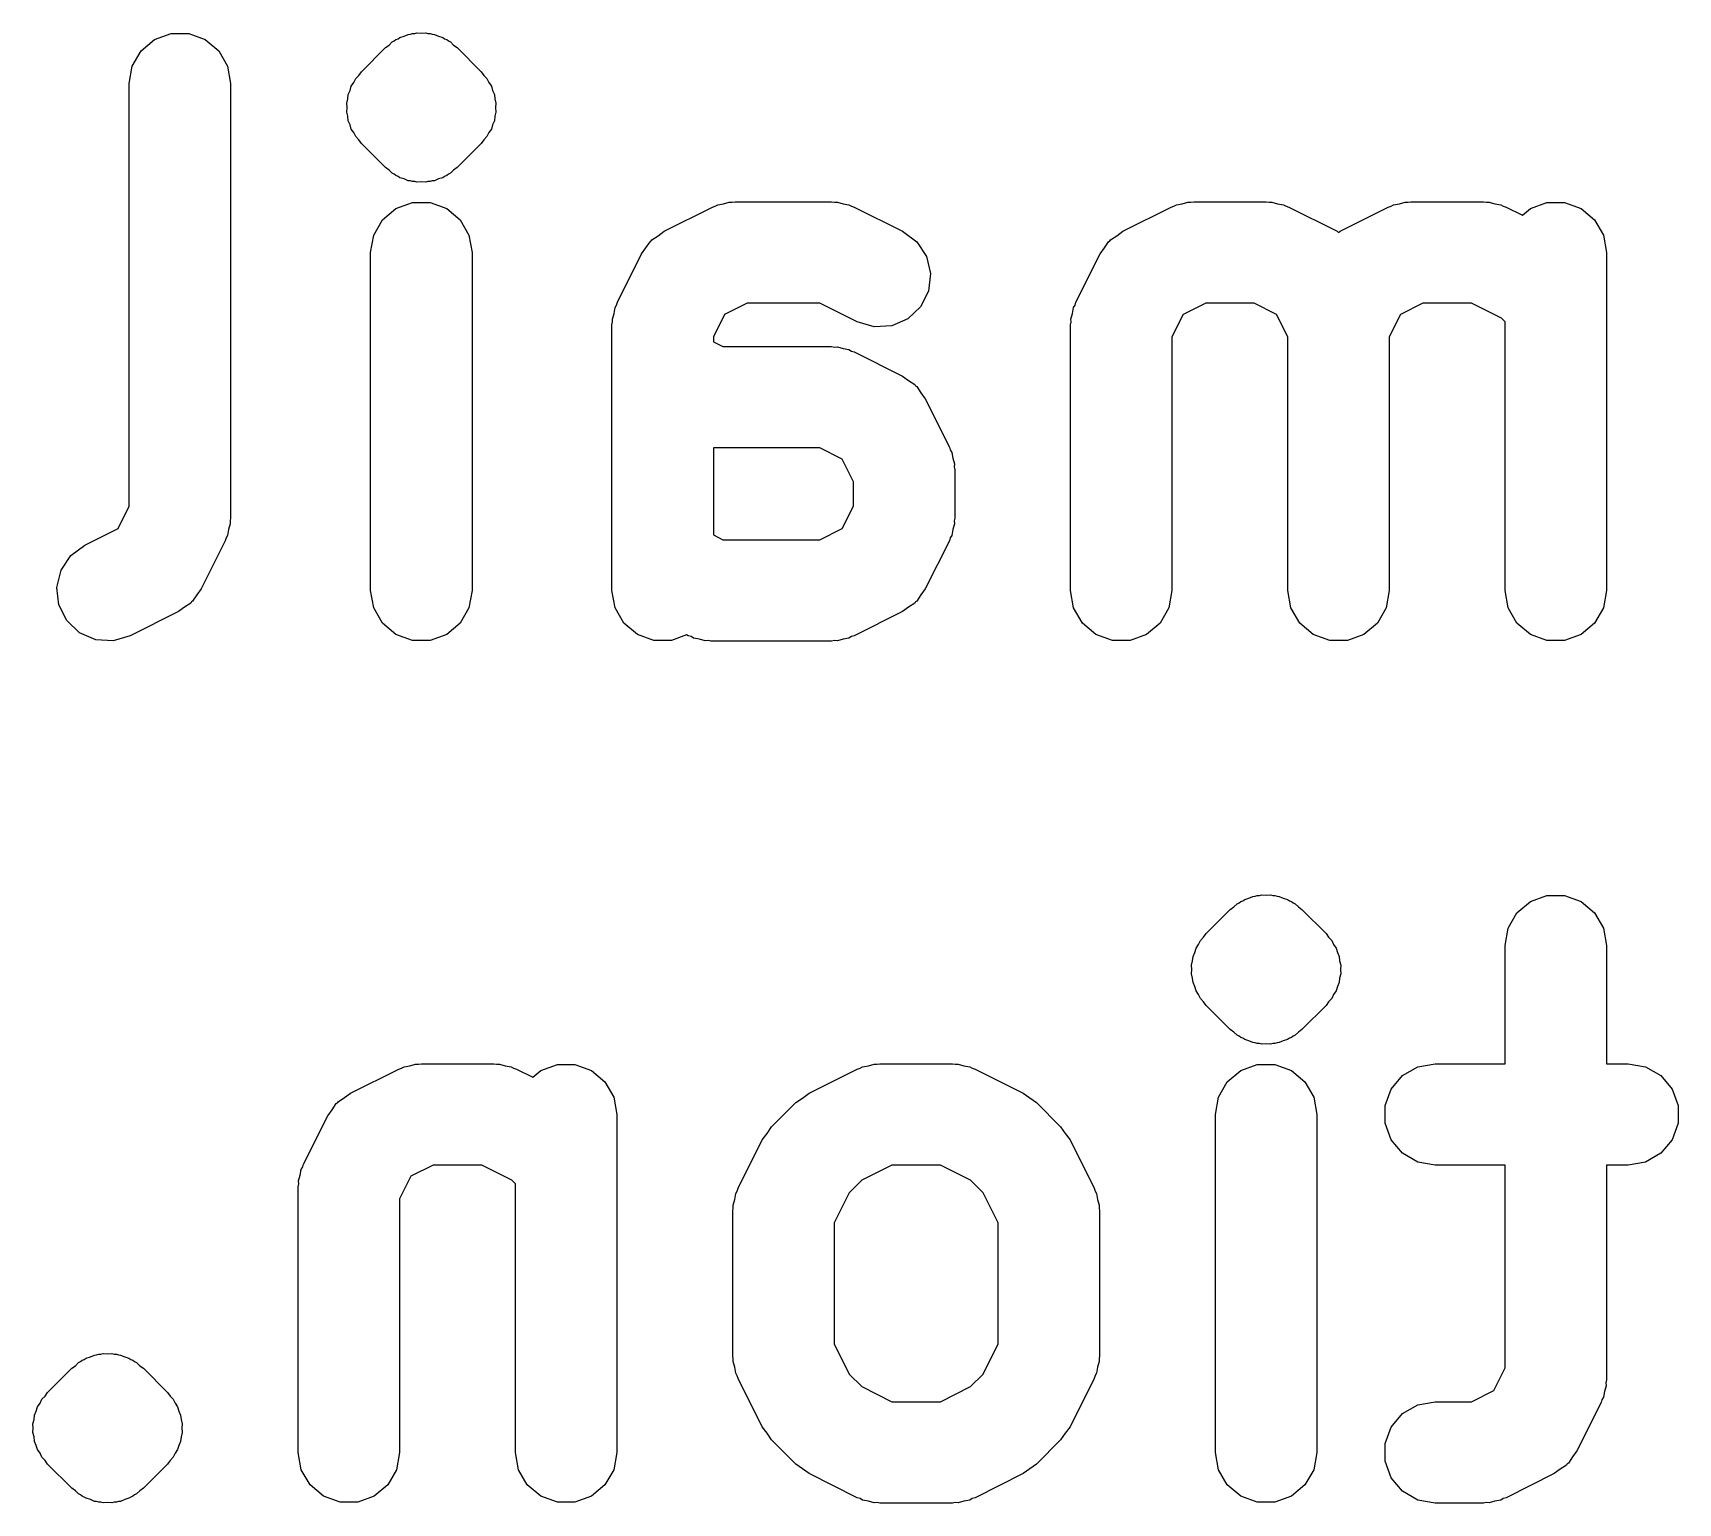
# Model space of a CAD drawing. Extents: x 51.7 to 143, y -96 to -37.9.
# Drawn here: x 78.168 to 83.037, y -80.102 to -75.752 of the extents above; entities that cross this region are included whole.
import ezdxf

# ---------------------------------------------------------------- set-up
doc = ezdxf.new("R2010")
doc.units = 0
doc.header["$MEASUREMENT"] = 0
doc.layers.add('BLACK', color=7, linetype='CONTINUOUS')

msp = doc.modelspace()

# ---------------------------------------------------------------- linework, layer by layer
at = {"layer": 'BLACK', "linetype": 'CONTINUOUS'}
for p, q in [((78.5286, -75.7717), (78.5775, -75.7538)), ((78.5775, -75.7538), (78.6296, -75.7538)), ((78.6296, -75.7538), (78.6786, -75.7717)), ((79.2856, -75.7561), (79.2918, -75.7538)), ((79.2918, -75.7538), (79.2984, -75.7538)), ((79.2984, -75.7538), (79.3048, -75.7521)), ((79.3048, -75.7521), (79.3179, -75.7533)), ((79.3179, -75.7533), (79.3309, -75.7521)), ((79.3309, -75.7521), (79.3373, -75.7538)), ((79.3373, -75.7538), (79.3439, -75.7538)), ((79.3439, -75.7538), (79.3501, -75.7561)), ((78.4887, -75.8052), (78.5286, -75.7717)), ((78.6786, -75.7717), (78.7185, -75.8052)), ((79.1404, -75.8669), (79.2118, -75.7955)), ((79.2118, -75.7955), (79.2225, -75.788)), ((79.2225, -75.788), (79.2318, -75.7787)), ((79.2318, -75.7787), (79.2378, -75.7759)), ((79.2378, -75.7759), (79.2429, -75.7717)), ((79.2429, -75.7717), (79.2491, -75.7694)), ((79.2491, -75.7694), (79.2545, -75.7656)), ((79.2545, -75.7656), (79.2671, -75.7622)), ((79.2671, -75.7622), (79.279, -75.7567)), ((79.279, -75.7567), (79.2856, -75.7561)), ((79.3501, -75.7561), (79.3567, -75.7567)), ((79.3567, -75.7567), (79.3686, -75.7622)), ((79.3686, -75.7622), (79.3813, -75.7656)), ((79.3813, -75.7656), (79.3867, -75.7694)), ((79.3867, -75.7694), (79.3929, -75.7717)), ((79.3929, -75.7717), (79.3979, -75.7759)), ((79.3979, -75.7759), (79.4039, -75.7787)), ((79.4039, -75.7787), (79.4132, -75.788)), ((79.4132, -75.788), (79.4239, -75.7955)), ((79.4239, -75.7955), (79.4954, -75.8669)), ((78.4536, -75.9016), (78.4626, -75.8503)), ((78.4626, -75.8503), (78.4887, -75.8052)), ((78.7185, -75.8052), (78.7445, -75.8503)), ((78.7445, -75.8503), (78.7536, -75.9016)), ((79.1105, -75.9096), (79.118, -75.8989)), ((79.118, -75.8989), (79.1236, -75.887)), ((79.1236, -75.887), (79.1328, -75.8777)), ((79.1328, -75.8777), (79.1404, -75.8669)), ((79.4954, -75.8669), (79.5029, -75.8777)), ((79.5029, -75.8777), (79.5122, -75.887)), ((79.5122, -75.887), (79.5177, -75.8989)), ((79.5177, -75.8989), (79.5252, -75.9096)), ((78.4536, -77.1519), (78.4536, -75.9016)), ((78.7536, -75.9016), (78.7536, -77.1873)), ((79.097, -75.9599), (79.1004, -75.9473)), ((79.1004, -75.9473), (79.1015, -75.9342)), ((79.1015, -75.9342), (79.1071, -75.9223)), ((79.1071, -75.9223), (79.1105, -75.9096)), ((79.5252, -75.9096), (79.5286, -75.9223)), ((79.5286, -75.9223), (79.5342, -75.9342)), ((79.5342, -75.9342), (79.5353, -75.9473)), ((79.5353, -75.9473), (79.5387, -75.9599)), ((79.0981, -75.973), (79.097, -75.9599)), ((79.097, -75.9861), (79.0981, -75.973)), ((79.1004, -75.9988), (79.097, -75.9861)), ((79.1015, -76.0118), (79.1004, -75.9988)), ((79.5353, -75.9987), (79.5342, -76.0118)), ((79.5387, -75.9861), (79.5353, -75.9987)), ((79.5387, -75.9599), (79.5376, -75.973)), ((79.5376, -75.973), (79.5387, -75.9861)), ((79.1071, -76.0237), (79.1015, -76.0118)), ((79.1105, -76.0364), (79.1071, -76.0237)), ((79.118, -76.0471), (79.1105, -76.0364)), ((79.1236, -76.059), (79.118, -76.0471)), ((79.5177, -76.0471), (79.5122, -76.059)), ((79.5252, -76.0364), (79.5177, -76.0471)), ((79.5286, -76.0237), (79.5252, -76.0364)), ((79.5342, -76.0118), (79.5286, -76.0237)), ((79.1328, -76.0683), (79.1236, -76.059)), ((79.1404, -76.0791), (79.1328, -76.0683)), ((79.2118, -76.1505), (79.1404, -76.0791)), ((79.4954, -76.0791), (79.4239, -76.1505)), ((79.5029, -76.0683), (79.4954, -76.0791)), ((79.5122, -76.059), (79.5029, -76.0683)), ((79.2225, -76.158), (79.2118, -76.1505)), ((79.2318, -76.1673), (79.2225, -76.158)), ((79.2378, -76.1701), (79.2318, -76.1673)), ((79.2429, -76.1743), (79.2378, -76.1701)), ((79.2491, -76.1766), (79.2429, -76.1743)), ((79.2545, -76.1804), (79.2491, -76.1766)), ((79.2671, -76.1838), (79.2545, -76.1804)), ((79.279, -76.1893), (79.2671, -76.1838)), ((79.2856, -76.1899), (79.279, -76.1893)), ((79.2918, -76.1921), (79.2856, -76.1899)), ((79.2984, -76.1921), (79.2918, -76.1921)), ((79.3048, -76.1939), (79.2984, -76.1921)), ((79.3179, -76.1927), (79.3048, -76.1939)), ((79.3309, -76.1939), (79.3179, -76.1927)), ((79.3373, -76.1921), (79.3309, -76.1939)), ((79.3439, -76.1921), (79.3373, -76.1921)), ((79.3501, -76.1899), (79.3439, -76.1921)), ((79.3567, -76.1893), (79.3501, -76.1899)), ((79.3686, -76.1838), (79.3567, -76.1893)), ((79.3812, -76.1804), (79.3686, -76.1838)), ((79.3867, -76.1766), (79.3812, -76.1804)), ((79.3929, -76.1743), (79.3867, -76.1766)), ((79.3979, -76.1701), (79.3929, -76.1743)), ((79.4039, -76.1673), (79.3979, -76.1701)), ((79.4132, -76.158), (79.4039, -76.1673)), ((79.4239, -76.1505), (79.4132, -76.158)), ((79.203, -76.3052), (79.2429, -76.2717)), ((79.2429, -76.2717), (79.2918, -76.2538)), ((79.2918, -76.2538), (79.3439, -76.2538)), ((79.3439, -76.2538), (79.3929, -76.2717)), ((79.3929, -76.2717), (79.4328, -76.3052)), ((80.0365, -76.3388), (80.1793, -76.2674)), ((80.1793, -76.2674), (80.1876, -76.2649)), ((80.1876, -76.2649), (80.1951, -76.2606)), ((80.1951, -76.2606), (80.2124, -76.2576)), ((80.2124, -76.2576), (80.2293, -76.2526)), ((80.2293, -76.2526), (80.2379, -76.2531)), ((80.2379, -76.2531), (80.2464, -76.2516)), ((80.2464, -76.2516), (80.5321, -76.2516)), ((80.5321, -76.2516), (80.5407, -76.2531)), ((80.5407, -76.2531), (80.5493, -76.2526)), ((80.5493, -76.2526), (80.5661, -76.2576)), ((80.5661, -76.2576), (80.5834, -76.2606)), ((80.5834, -76.2606), (80.5909, -76.2649)), ((80.5909, -76.2649), (80.5992, -76.2674)), ((80.5992, -76.2674), (80.7421, -76.3388)), ((81.3936, -76.3388), (81.5365, -76.2674)), ((81.5365, -76.2674), (81.5448, -76.2649)), ((81.5448, -76.2649), (81.5523, -76.2606)), ((81.5523, -76.2606), (81.5696, -76.2576)), ((81.5696, -76.2576), (81.5864, -76.2526)), ((81.5864, -76.2526), (81.5951, -76.2531)), ((81.5951, -76.2531), (81.6036, -76.2516)), ((81.6036, -76.2516), (81.8179, -76.2516)), ((81.8179, -76.2516), (81.8264, -76.2531)), ((81.8264, -76.2531), (81.835, -76.2526)), ((81.835, -76.2526), (81.8518, -76.2576)), ((81.8518, -76.2576), (81.8692, -76.2606)), ((81.8692, -76.2606), (81.8767, -76.2649)), ((81.8767, -76.2649), (81.8849, -76.2674)), ((81.8849, -76.2674), (82.0278, -76.3388)), ((82.0365, -76.3388), (82.1793, -76.2674)), ((82.1793, -76.2674), (82.1876, -76.2649)), ((82.1876, -76.2649), (82.1951, -76.2606)), ((82.1951, -76.2606), (82.2124, -76.2576)), ((82.2124, -76.2576), (82.2293, -76.2526)), ((82.2293, -76.2526), (82.2379, -76.2531)), ((82.2379, -76.2531), (82.2464, -76.2516)), ((82.2464, -76.2516), (82.4607, -76.2516)), ((82.4607, -76.2516), (82.4692, -76.2531)), ((82.4692, -76.2531), (82.4779, -76.2526)), ((82.4779, -76.2526), (82.4947, -76.2576)), ((82.4947, -76.2576), (82.512, -76.2606)), ((82.512, -76.2606), (82.5195, -76.2649)), ((82.5195, -76.2649), (82.5278, -76.2674)), ((82.5278, -76.2674), (82.5762, -76.2916)), ((82.5762, -76.2916), (82.6, -76.2717)), ((82.6, -76.2717), (82.649, -76.2538)), ((82.649, -76.2538), (82.701, -76.2538)), ((82.701, -76.2538), (82.75, -76.2717)), ((82.75, -76.2717), (82.7899, -76.3052)), ((79.1769, -76.3503), (79.203, -76.3052)), ((79.4328, -76.3052), (79.4588, -76.3503)), ((80.0188, -76.352), (80.0365, -76.3388)), ((80.7421, -76.3388), (80.7839, -76.3699)), ((81.376, -76.352), (81.3936, -76.3388)), ((82.0278, -76.3388), (82.0321, -76.3421)), ((82.0321, -76.3421), (82.0365, -76.3388)), ((82.7899, -76.3052), (82.816, -76.3503)), ((79.1679, -76.4016), (79.1769, -76.3503)), ((79.4588, -76.3503), (79.4679, -76.4016)), ((79.9694, -76.4059), (79.9825, -76.3882)), ((79.9825, -76.3882), (79.9946, -76.3699)), ((79.9946, -76.3699), (79.998, -76.3674)), ((79.998, -76.3674), (80.0004, -76.3641)), ((80.0004, -76.3641), (80.0188, -76.352)), ((80.7839, -76.3699), (80.8126, -76.4133)), ((81.3265, -76.4059), (81.3397, -76.3882)), ((81.3397, -76.3882), (81.3518, -76.3699)), ((81.3518, -76.3699), (81.3551, -76.3674)), ((81.3551, -76.3674), (81.3576, -76.3641)), ((81.3576, -76.3641), (81.376, -76.352)), ((82.816, -76.3503), (82.825, -76.4016)), ((79.1679, -77.4016), (79.1679, -76.4016)), ((79.4679, -76.4016), (79.4679, -77.4016)), ((79.898, -76.5488), (79.9694, -76.4059)), ((80.8126, -76.4133), (80.8247, -76.464)), ((81.2551, -76.5488), (81.3265, -76.4059)), ((82.825, -76.4016), (82.825, -77.4016)), ((80.8247, -76.464), (80.8188, -76.5158)), ((80.8188, -76.5158), (80.7955, -76.5624)), ((79.8831, -76.5987), (79.8881, -76.5819)), ((79.8881, -76.5819), (79.8912, -76.5646)), ((79.8912, -76.5646), (79.8955, -76.5571)), ((79.8955, -76.5571), (79.898, -76.5488)), ((80.2818, -76.5516), (80.2154, -76.5848)), ((80.4967, -76.5516), (80.2818, -76.5516)), ((80.6079, -76.6072), (80.4967, -76.5516)), ((80.7955, -76.5624), (80.7576, -76.5982)), ((81.2403, -76.5987), (81.2453, -76.5819)), ((81.2453, -76.5819), (81.2483, -76.5646)), ((81.2483, -76.5646), (81.2527, -76.5571)), ((81.2527, -76.5571), (81.2551, -76.5488)), ((81.639, -76.5516), (81.5725, -76.5848)), ((81.7824, -76.5516), (81.639, -76.5516)), ((81.8489, -76.5848), (81.7824, -76.5516)), ((82.2818, -76.5516), (82.2154, -76.5848)), ((82.4253, -76.5516), (82.2818, -76.5516)), ((82.5147, -76.5963), (82.4253, -76.5516)), ((79.8821, -76.6159), (79.8836, -76.6073)), ((79.8821, -77.4016), (79.8821, -76.6159)), ((79.8836, -76.6073), (79.8831, -76.5987)), ((80.2154, -76.5848), (80.1821, -76.6513)), ((80.6578, -76.622), (80.6079, -76.6072)), ((80.7098, -76.6189), (80.6578, -76.622)), ((80.7576, -76.5982), (80.7098, -76.6189)), ((81.2393, -76.6159), (81.2408, -76.6073)), ((81.2393, -77.4016), (81.2393, -76.6159)), ((81.2408, -76.6073), (81.2403, -76.5987)), ((81.5725, -76.5848), (81.5393, -76.6513)), ((81.8821, -76.6513), (81.8489, -76.5848)), ((82.2154, -76.5848), (82.1821, -76.6513)), ((82.525, -76.6066), (82.5147, -76.5963)), ((82.525, -77.4016), (82.525, -76.6066)), ((80.1821, -76.6513), (80.1821, -76.666)), ((80.1821, -76.666), (80.2104, -76.6801)), ((80.2104, -76.6801), (80.5321, -76.6801)), ((80.5321, -76.6801), (80.5407, -76.6816)), ((81.5393, -76.6513), (81.5393, -77.4016)), ((81.8821, -77.4016), (81.8821, -76.6513)), ((82.1821, -76.6513), (82.1821, -77.4016)), ((80.5407, -76.6816), (80.5493, -76.6811)), ((80.5493, -76.6811), (80.5661, -76.6861)), ((80.5661, -76.6861), (80.5834, -76.6892)), ((80.5834, -76.6892), (80.5909, -76.6935)), ((80.5909, -76.6935), (80.5992, -76.696)), ((80.5992, -76.696), (80.7421, -76.7674)), ((80.7421, -76.7674), (80.7598, -76.7805)), ((80.7598, -76.7805), (80.7781, -76.7926)), ((80.7781, -76.7926), (80.7806, -76.796)), ((80.7806, -76.796), (80.7839, -76.7984)), ((80.7839, -76.7984), (80.796, -76.8168)), ((80.796, -76.8168), (80.8092, -76.8345)), ((80.8092, -76.8345), (80.8806, -76.9773)), ((80.1821, -76.9801), (80.1821, -77.2374)), ((80.4967, -76.9801), (80.1821, -76.9801)), ((80.5632, -77.0134), (80.4967, -76.9801)), ((80.5964, -77.0798), (80.5632, -77.0134)), ((80.8806, -76.9773), (80.8831, -76.9856)), ((80.8831, -76.9856), (80.8874, -76.9931)), ((80.8874, -76.9931), (80.8904, -77.0104)), ((80.8904, -77.0104), (80.8954, -77.0273)), ((80.8954, -77.0273), (80.8949, -77.0359)), ((80.8949, -77.0359), (80.8964, -77.0444)), ((80.8964, -77.0444), (80.8964, -77.1873)), ((80.5964, -77.1519), (80.5964, -77.0798)), ((78.4203, -77.2183), (78.4536, -77.1519)), ((80.5632, -77.2183), (80.5964, -77.1519)), ((78.7526, -77.2044), (78.7476, -77.2213)), ((78.7536, -77.1873), (78.7521, -77.1958)), ((78.7521, -77.1958), (78.7526, -77.2044)), ((80.8954, -77.2044), (80.8904, -77.2213)), ((80.8964, -77.1873), (80.8949, -77.1958)), ((80.8949, -77.1958), (80.8954, -77.2044)), ((78.3222, -77.2674), (78.4203, -77.2183)), ((78.7377, -77.2544), (78.6663, -77.3972)), ((78.7402, -77.2461), (78.7377, -77.2544)), ((78.7445, -77.2386), (78.7402, -77.2461)), ((78.7476, -77.2213), (78.7445, -77.2386)), ((80.1821, -77.2374), (80.2104, -77.2516)), ((80.2104, -77.2516), (80.4967, -77.2516)), ((80.4967, -77.2516), (80.5632, -77.2183)), ((80.8806, -77.2544), (80.8092, -77.3972)), ((80.8831, -77.2461), (80.8806, -77.2544)), ((80.8874, -77.2386), (80.8831, -77.2461)), ((80.8904, -77.2213), (80.8874, -77.2386)), ((78.2517, -77.3419), (78.2804, -77.2984)), ((78.2804, -77.2984), (78.3222, -77.2674)), ((78.2396, -77.3926), (78.2517, -77.3419)), ((78.2455, -77.4443), (78.2396, -77.3926)), ((78.6663, -77.3972), (78.6532, -77.4149)), ((79.1769, -77.4529), (79.1679, -77.4016)), ((79.4679, -77.4016), (79.4588, -77.4529)), ((79.8912, -77.4529), (79.8821, -77.4016)), ((80.8092, -77.3972), (80.796, -77.4149)), ((81.2483, -77.4529), (81.2393, -77.4016)), ((81.5393, -77.4016), (81.5302, -77.4529)), ((81.8912, -77.4529), (81.8821, -77.4016)), ((82.1821, -77.4016), (82.1731, -77.4529)), ((82.534, -77.4529), (82.525, -77.4016)), ((82.825, -77.4016), (82.816, -77.4529)), ((78.2688, -77.4909), (78.2455, -77.4443)), ((78.6169, -77.4512), (78.5992, -77.4643)), ((78.6353, -77.4391), (78.6169, -77.4512)), ((78.6377, -77.4357), (78.6353, -77.4391)), ((78.6411, -77.4333), (78.6377, -77.4357)), ((78.6532, -77.4149), (78.6411, -77.4333)), ((79.203, -77.498), (79.1769, -77.4529)), ((79.4588, -77.4529), (79.4328, -77.498)), ((79.9172, -77.498), (79.8912, -77.4529)), ((80.7598, -77.4512), (80.7421, -77.4643)), ((80.7781, -77.4391), (80.7598, -77.4512)), ((80.7806, -77.4357), (80.7781, -77.4391)), ((80.7839, -77.4333), (80.7806, -77.4357)), ((80.796, -77.4149), (80.7839, -77.4333)), ((81.2744, -77.498), (81.2483, -77.4529)), ((81.5302, -77.4529), (81.5042, -77.498)), ((81.9172, -77.498), (81.8912, -77.4529)), ((82.1731, -77.4529), (82.147, -77.498)), ((82.5601, -77.498), (82.534, -77.4529)), ((82.816, -77.4529), (82.7899, -77.498)), ((78.3066, -77.5267), (78.2688, -77.4909)), ((78.5992, -77.4643), (78.4564, -77.5357)), ((79.2429, -77.5315), (79.203, -77.498)), ((79.4328, -77.498), (79.3929, -77.5315)), ((79.9571, -77.5315), (79.9172, -77.498)), ((80.7421, -77.4643), (80.5992, -77.5357)), ((81.3143, -77.5315), (81.2744, -77.498)), ((81.5042, -77.498), (81.4643, -77.5315)), ((81.9571, -77.5315), (81.9172, -77.498)), ((82.147, -77.498), (82.1071, -77.5315)), ((82.6, -77.5315), (82.5601, -77.498)), ((82.7899, -77.498), (82.75, -77.5315)), ((78.3544, -77.5475), (78.3066, -77.5267)), ((78.4064, -77.5506), (78.3544, -77.5475)), ((78.4564, -77.5357), (78.4064, -77.5506)), ((79.2918, -77.5493), (79.2429, -77.5315)), ((79.3439, -77.5493), (79.2918, -77.5493)), ((79.3929, -77.5315), (79.3439, -77.5493)), ((80.0061, -77.5493), (79.9571, -77.5315)), ((80.0582, -77.5493), (80.0061, -77.5493)), ((80.1027, -77.5331), (80.0582, -77.5493)), ((80.1079, -77.5357), (80.1027, -77.5331)), ((80.1162, -77.5382), (80.1079, -77.5357)), ((80.1237, -77.5425), (80.1162, -77.5382)), ((80.141, -77.5456), (80.1237, -77.5425)), ((80.1578, -77.5506), (80.141, -77.5456)), ((80.1665, -77.5501), (80.1578, -77.5506)), ((80.175, -77.5516), (80.1665, -77.5501)), ((80.5321, -77.5516), (80.175, -77.5516)), ((80.5407, -77.5501), (80.5321, -77.5516)), ((80.5493, -77.5506), (80.5407, -77.5501)), ((80.5661, -77.5456), (80.5493, -77.5506)), ((80.5834, -77.5425), (80.5661, -77.5456)), ((80.5909, -77.5382), (80.5834, -77.5425)), ((80.5992, -77.5357), (80.5909, -77.5382)), ((81.3632, -77.5493), (81.3143, -77.5315)), ((81.4153, -77.5493), (81.3632, -77.5493)), ((81.4643, -77.5315), (81.4153, -77.5493)), ((82.0061, -77.5493), (81.9571, -77.5315)), ((82.0582, -77.5493), (82.0061, -77.5493)), ((82.1071, -77.5315), (82.0582, -77.5493)), ((82.649, -77.5493), (82.6, -77.5315)), ((82.701, -77.5493), (82.649, -77.5493)), ((82.75, -77.5315), (82.701, -77.5493)), ((81.7225, -78.338), (81.7318, -78.3287)), ((81.7318, -78.3287), (81.7378, -78.3259)), ((81.7378, -78.3259), (81.7429, -78.3217)), ((81.7429, -78.3217), (81.7491, -78.3194)), ((81.7491, -78.3194), (81.7545, -78.3156)), ((81.7545, -78.3156), (81.7671, -78.3122)), ((81.7671, -78.3122), (81.779, -78.3067)), ((81.779, -78.3067), (81.7856, -78.3061)), ((81.7856, -78.3061), (81.7918, -78.3038)), ((81.7918, -78.3038), (81.7984, -78.3038)), ((81.7984, -78.3038), (81.8048, -78.3021)), ((81.8048, -78.3021), (81.8179, -78.3033)), ((81.8179, -78.3033), (81.8309, -78.3021)), ((81.8309, -78.3021), (81.8373, -78.3038)), ((81.8373, -78.3038), (81.8439, -78.3038)), ((81.8439, -78.3038), (81.8501, -78.3061)), ((81.8501, -78.3061), (81.8567, -78.3067)), ((81.8567, -78.3067), (81.8686, -78.3122)), ((81.8686, -78.3122), (81.8813, -78.3156)), ((81.8813, -78.3156), (81.8867, -78.3194)), ((81.8867, -78.3194), (81.8929, -78.3217)), ((81.8929, -78.3217), (81.8979, -78.3259)), ((81.8979, -78.3259), (81.9039, -78.3287)), ((81.9039, -78.3287), (81.9132, -78.338)), ((82.5601, -78.3552), (82.6, -78.3217)), ((82.6, -78.3217), (82.649, -78.3038)), ((82.649, -78.3038), (82.701, -78.3038)), ((82.701, -78.3038), (82.75, -78.3217)), ((82.75, -78.3217), (82.7899, -78.3552)), ((81.6404, -78.4169), (81.7118, -78.3455)), ((81.7118, -78.3455), (81.7225, -78.338)), ((81.9132, -78.338), (81.9239, -78.3455)), ((81.9239, -78.3455), (81.9954, -78.4169)), ((82.534, -78.4003), (82.5601, -78.3552)), ((82.7899, -78.3552), (82.816, -78.4003)), ((81.6236, -78.437), (81.6328, -78.4277)), ((81.6328, -78.4277), (81.6404, -78.4169)), ((81.9954, -78.4169), (82.0029, -78.4277)), ((82.0029, -78.4277), (82.0122, -78.437)), ((82.525, -78.4516), (82.534, -78.4003)), ((82.816, -78.4003), (82.825, -78.4516)), ((81.6015, -78.4842), (81.6071, -78.4723)), ((81.6071, -78.4723), (81.6105, -78.4596)), ((81.6105, -78.4596), (81.618, -78.4489)), ((81.618, -78.4489), (81.6236, -78.437)), ((82.0122, -78.437), (82.0177, -78.4489)), ((82.0177, -78.4489), (82.0252, -78.4596)), ((82.0252, -78.4596), (82.0286, -78.4723)), ((82.0286, -78.4723), (82.0342, -78.4842)), ((82.525, -78.8016), (82.525, -78.4516)), ((82.825, -78.4516), (82.825, -78.8016)), ((81.597, -78.5099), (81.6004, -78.4973)), ((81.5981, -78.523), (81.597, -78.5099)), ((81.597, -78.5361), (81.5981, -78.523)), ((81.6004, -78.4973), (81.6015, -78.4842)), ((82.0342, -78.4842), (82.0353, -78.4973)), ((82.0353, -78.4973), (82.0387, -78.5099)), ((82.0387, -78.5099), (82.0376, -78.523)), ((82.0376, -78.523), (82.0387, -78.5361)), ((81.6004, -78.5487), (81.597, -78.5361)), ((81.6015, -78.5618), (81.6004, -78.5487)), ((81.6071, -78.5737), (81.6015, -78.5618)), ((81.6105, -78.5864), (81.6071, -78.5737)), ((82.0286, -78.5737), (82.0252, -78.5864)), ((82.0342, -78.5618), (82.0286, -78.5737)), ((82.0353, -78.5487), (82.0342, -78.5618)), ((82.0387, -78.5361), (82.0353, -78.5487)), ((81.618, -78.5971), (81.6105, -78.5864)), ((81.6236, -78.609), (81.618, -78.5971)), ((81.6328, -78.6183), (81.6236, -78.609)), ((81.6404, -78.6291), (81.6328, -78.6183)), ((82.0029, -78.6183), (81.9954, -78.6291)), ((82.0122, -78.609), (82.0029, -78.6183)), ((82.0177, -78.5971), (82.0122, -78.609)), ((82.0252, -78.5864), (82.0177, -78.5971)), ((81.7118, -78.7005), (81.6404, -78.6291)), ((81.9954, -78.6291), (81.9239, -78.7005)), ((81.7225, -78.708), (81.7118, -78.7005)), ((81.7318, -78.7173), (81.7225, -78.708)), ((81.7378, -78.7201), (81.7318, -78.7173)), ((81.7429, -78.7243), (81.7378, -78.7201)), ((81.7491, -78.7266), (81.7429, -78.7243)), ((81.8929, -78.7243), (81.8867, -78.7266)), ((81.8979, -78.7201), (81.8929, -78.7243)), ((81.9039, -78.7173), (81.8979, -78.7201)), ((81.9132, -78.708), (81.9039, -78.7173)), ((81.9239, -78.7005), (81.9132, -78.708)), ((81.7545, -78.7304), (81.7491, -78.7266)), ((81.7671, -78.7338), (81.7545, -78.7304)), ((81.779, -78.7393), (81.7671, -78.7338)), ((81.7856, -78.7399), (81.779, -78.7393)), ((81.7918, -78.7421), (81.7856, -78.7399)), ((81.7984, -78.7421), (81.7918, -78.7421)), ((81.8048, -78.7439), (81.7984, -78.7421)), ((81.8179, -78.7427), (81.8048, -78.7439)), ((81.8309, -78.7439), (81.8179, -78.7427)), ((81.8373, -78.7421), (81.8309, -78.7439)), ((81.8439, -78.7421), (81.8373, -78.7421)), ((81.8501, -78.7399), (81.8439, -78.7421)), ((81.8567, -78.7393), (81.8501, -78.7399)), ((81.8686, -78.7338), (81.8567, -78.7393)), ((81.8812, -78.7304), (81.8686, -78.7338)), ((81.8867, -78.7266), (81.8812, -78.7304)), ((79.1079, -78.8888), (79.2508, -78.8174)), ((79.2508, -78.8174), (79.2591, -78.8149)), ((79.2591, -78.8149), (79.2666, -78.8106)), ((79.2666, -78.8106), (79.2839, -78.8076)), ((79.2839, -78.8076), (79.3007, -78.8026)), ((79.3007, -78.8026), (79.3093, -78.8031)), ((79.3093, -78.8031), (79.3179, -78.8016)), ((79.3179, -78.8016), (79.5321, -78.8016)), ((79.5321, -78.8016), (79.5407, -78.8031)), ((79.5407, -78.8031), (79.5493, -78.8026)), ((79.5493, -78.8026), (79.5661, -78.8076)), ((79.5661, -78.8076), (79.5834, -78.8106)), ((79.5834, -78.8106), (79.5909, -78.8149)), ((79.5909, -78.8149), (79.5992, -78.8174)), ((79.5992, -78.8174), (79.6476, -78.8416)), ((79.6476, -78.8416), (79.6714, -78.8217)), ((79.6714, -78.8217), (79.7204, -78.8038)), ((79.7204, -78.8038), (79.7725, -78.8038)), ((79.7725, -78.8038), (79.8214, -78.8217)), ((79.8214, -78.8217), (79.8613, -78.8552)), ((80.4651, -78.8888), (80.6079, -78.8174)), ((80.6079, -78.8174), (80.6162, -78.8149)), ((80.6162, -78.8149), (80.6237, -78.8106)), ((80.6237, -78.8106), (80.641, -78.8076)), ((80.641, -78.8076), (80.6578, -78.8026)), ((80.6578, -78.8026), (80.6665, -78.8031)), ((80.6665, -78.8031), (80.675, -78.8016)), ((80.675, -78.8016), (80.8893, -78.8016)), ((80.8893, -78.8016), (80.8978, -78.8031)), ((80.8978, -78.8031), (80.9064, -78.8026)), ((80.9064, -78.8026), (80.9233, -78.8076)), ((80.9233, -78.8076), (80.9406, -78.8106)), ((80.9406, -78.8106), (80.9481, -78.8149)), ((80.9481, -78.8149), (80.9564, -78.8174)), ((80.9564, -78.8174), (81.0992, -78.8888)), ((81.703, -78.8552), (81.7429, -78.8217)), ((81.7429, -78.8217), (81.7918, -78.8038)), ((81.7918, -78.8038), (81.8439, -78.8038)), ((81.8439, -78.8038), (81.8929, -78.8217)), ((81.8929, -78.8217), (81.9328, -78.8552)), ((82.2214, -78.8367), (82.2666, -78.8106)), ((82.2666, -78.8106), (82.3179, -78.8016)), ((82.3179, -78.8016), (82.525, -78.8016)), ((82.825, -78.8016), (82.8893, -78.8016)), ((82.8893, -78.8016), (82.9406, -78.8106)), ((82.9406, -78.8106), (82.9857, -78.8367)), ((79.8613, -78.8552), (79.8874, -78.9003)), ((81.6769, -78.9003), (81.703, -78.8552)), ((81.9328, -78.8552), (81.9588, -78.9003)), ((82.188, -78.8766), (82.2214, -78.8367)), ((82.9857, -78.8367), (83.0192, -78.8766)), ((79.0539, -78.9382), (79.0661, -78.9199)), ((79.0661, -78.9199), (79.0694, -78.9174)), ((79.0694, -78.9174), (79.0719, -78.9141)), ((79.0719, -78.9141), (79.0902, -78.902)), ((79.0902, -78.902), (79.1079, -78.8888)), ((79.8874, -78.9003), (79.8964, -78.9516)), ((80.3546, -78.9884), (80.4261, -78.9169)), ((80.4261, -78.9169), (80.4458, -78.9032)), ((80.4458, -78.9032), (80.4651, -78.8888)), ((81.0992, -78.8888), (81.1185, -78.9031)), ((81.1185, -78.9031), (81.1382, -78.9169)), ((81.1382, -78.9169), (81.2096, -78.9884)), ((81.6679, -78.9516), (81.6769, -78.9003)), ((81.9588, -78.9003), (81.9679, -78.9516)), ((82.1701, -78.9255), (82.188, -78.8766)), ((83.0192, -78.8766), (83.037, -78.9255)), ((78.9694, -79.0988), (79.0408, -78.9559)), ((79.0408, -78.9559), (79.0539, -78.9382)), ((79.8964, -78.9516), (79.8964, -79.9516)), ((81.6679, -79.9516), (81.6679, -78.9516)), ((81.9679, -78.9516), (81.9679, -79.9516)), ((82.1701, -78.9776), (82.1701, -78.9255)), ((83.037, -78.9255), (83.037, -78.9776)), ((80.3265, -79.0273), (80.3409, -79.0081)), ((80.3409, -79.0081), (80.3546, -78.9884)), ((81.2096, -78.9884), (81.2234, -79.0081)), ((81.2234, -79.0081), (81.2377, -79.0273)), ((82.188, -79.0266), (82.1701, -78.9776)), ((83.037, -78.9776), (83.0192, -79.0266)), ((80.2551, -79.1702), (80.3265, -79.0273)), ((81.2377, -79.0273), (81.3092, -79.1702)), ((82.2214, -79.0665), (82.188, -79.0266)), ((83.0192, -79.0266), (82.9857, -79.0665)), ((78.9596, -79.1319), (78.9626, -79.1146)), ((78.9626, -79.1146), (78.9669, -79.1071)), ((78.9669, -79.1071), (78.9694, -79.0988)), ((79.3533, -79.1016), (79.2868, -79.1348)), ((79.4967, -79.1016), (79.3533, -79.1016)), ((79.5861, -79.1463), (79.4967, -79.1016)), ((80.7104, -79.1016), (80.621, -79.1463)), ((80.8539, -79.1016), (80.7104, -79.1016)), ((80.9433, -79.1463), (80.8539, -79.1016)), ((82.2666, -79.0925), (82.2214, -79.0665)), ((82.3179, -79.1016), (82.2666, -79.0925)), ((82.525, -79.1016), (82.3179, -79.1016)), ((82.525, -79.7019), (82.525, -79.1016)), ((82.8893, -79.1016), (82.825, -79.1016)), ((82.825, -79.1016), (82.825, -79.7373)), ((82.9406, -79.0925), (82.8893, -79.1016)), ((82.9857, -79.0665), (82.9406, -79.0925)), ((78.9536, -79.1659), (78.9551, -79.1573)), ((78.9546, -79.1487), (78.9596, -79.1319)), ((78.9551, -79.1573), (78.9546, -79.1487)), ((79.2868, -79.1348), (79.2536, -79.2013)), ((79.5964, -79.1566), (79.5861, -79.1463)), ((79.5964, -79.9516), (79.5964, -79.1566)), ((80.621, -79.1463), (80.584, -79.1833)), ((80.9803, -79.1833), (80.9433, -79.1463)), ((78.9536, -79.9516), (78.9536, -79.1659)), ((79.2536, -79.2013), (79.2536, -79.9516)), ((80.2403, -79.2201), (80.2453, -79.2033)), ((80.2453, -79.2033), (80.2483, -79.186)), ((80.2483, -79.186), (80.2527, -79.1785)), ((80.2527, -79.1785), (80.2551, -79.1702)), ((80.584, -79.1833), (80.5393, -79.2727)), ((81.025, -79.2727), (80.9803, -79.1833)), ((81.3092, -79.1702), (81.3116, -79.1785)), ((81.3116, -79.1785), (81.316, -79.186)), ((81.316, -79.186), (81.319, -79.2033)), ((81.319, -79.2033), (81.324, -79.2201)), ((80.2393, -79.2373), (80.2408, -79.2288)), ((80.2393, -79.6659), (80.2393, -79.2373)), ((80.2408, -79.2288), (80.2403, -79.2201)), ((81.324, -79.2201), (81.3235, -79.2288)), ((81.3235, -79.2288), (81.325, -79.2373)), ((81.325, -79.2373), (81.325, -79.6659)), ((80.5393, -79.2727), (80.5393, -79.6304)), ((81.025, -79.6304), (81.025, -79.2727)), ((80.5393, -79.6304), (80.584, -79.7199)), ((80.9803, -79.7199), (81.025, -79.6304)), ((78.2832, -79.7026), (78.294, -79.6951)), ((78.294, -79.6951), (78.3032, -79.6858)), ((78.3032, -79.6858), (78.3092, -79.6831)), ((78.3092, -79.6831), (78.3143, -79.6788)), ((78.3143, -79.6788), (78.3205, -79.6766)), ((78.3205, -79.6766), (78.3259, -79.6728)), ((78.3259, -79.6728), (78.3386, -79.6694)), ((78.3386, -79.6694), (78.3505, -79.6638)), ((78.3505, -79.6638), (78.357, -79.6632)), ((78.357, -79.6632), (78.3632, -79.661)), ((78.3632, -79.661), (78.3698, -79.661)), ((78.3698, -79.661), (78.3762, -79.6593)), ((78.3762, -79.6593), (78.3893, -79.6604)), ((78.3893, -79.6604), (78.4024, -79.6593)), ((78.4024, -79.6593), (78.4087, -79.661)), ((78.4087, -79.661), (78.4153, -79.661)), ((78.4153, -79.661), (78.4215, -79.6632)), ((78.4215, -79.6632), (78.4281, -79.6638)), ((78.4281, -79.6638), (78.44, -79.6694)), ((78.44, -79.6694), (78.4527, -79.6728)), ((78.4527, -79.6728), (78.4581, -79.6766)), ((78.4581, -79.6766), (78.4643, -79.6788)), ((78.4643, -79.6788), (78.4693, -79.6831)), ((78.4693, -79.6831), (78.4753, -79.6858)), ((78.4753, -79.6858), (78.4846, -79.6951)), ((78.4846, -79.6951), (78.4954, -79.7026)), ((80.2408, -79.6744), (80.2393, -79.6659)), ((80.2403, -79.683), (80.2408, -79.6744)), ((80.2453, -79.6998), (80.2403, -79.683)), ((81.324, -79.683), (81.319, -79.6998)), ((81.325, -79.6659), (81.3235, -79.6744)), ((81.3235, -79.6744), (81.324, -79.683)), ((78.2118, -79.7741), (78.2832, -79.7026)), ((78.4954, -79.7026), (78.5668, -79.7741)), ((80.2483, -79.7172), (80.2453, -79.6998)), ((80.2527, -79.7247), (80.2483, -79.7172)), ((80.2551, -79.7329), (80.2527, -79.7247)), ((80.3265, -79.8758), (80.2551, -79.7329)), ((80.584, -79.7199), (80.621, -79.7569)), ((80.9433, -79.7569), (80.9803, -79.7199)), ((81.3092, -79.7329), (81.2377, -79.8758)), ((81.3116, -79.7246), (81.3092, -79.7329)), ((81.316, -79.7172), (81.3116, -79.7246)), ((81.319, -79.6998), (81.316, -79.7172)), ((82.4918, -79.7683), (82.525, -79.7019)), ((82.825, -79.7373), (82.8235, -79.7458)), ((82.8235, -79.7458), (82.824, -79.7544)), ((78.1894, -79.806), (78.195, -79.7941)), ((78.195, -79.7941), (78.2043, -79.7848)), ((78.2043, -79.7848), (78.2118, -79.7741)), ((78.5668, -79.7741), (78.5743, -79.7848)), ((78.5743, -79.7848), (78.5836, -79.7941)), ((78.5836, -79.7941), (78.5891, -79.806)), ((80.621, -79.7569), (80.7104, -79.8016)), ((80.8539, -79.8016), (80.9433, -79.7569)), ((82.4253, -79.8016), (82.4918, -79.7683)), ((82.8116, -79.7961), (82.8092, -79.8044)), ((82.816, -79.7886), (82.8116, -79.7961)), ((82.819, -79.7713), (82.816, -79.7886)), ((82.824, -79.7544), (82.819, -79.7713)), ((78.1718, -79.8544), (78.173, -79.8413)), ((78.173, -79.8413), (78.1785, -79.8294)), ((78.1785, -79.8294), (78.1819, -79.8167)), ((78.1819, -79.8167), (78.1894, -79.806)), ((78.5891, -79.806), (78.5967, -79.8167)), ((78.5967, -79.8167), (78.6001, -79.8294)), ((78.6001, -79.8294), (78.6056, -79.8413)), ((78.6056, -79.8413), (78.6067, -79.8544)), ((80.7104, -79.8016), (80.8539, -79.8016)), ((82.188, -79.8766), (82.2214, -79.8367)), ((82.2214, -79.8367), (82.2666, -79.8106)), ((82.2666, -79.8106), (82.3179, -79.8016)), ((82.3179, -79.8016), (82.4253, -79.8016)), ((82.8092, -79.8044), (82.7377, -79.9472)), ((78.1684, -79.8671), (78.1718, -79.8544)), ((78.1696, -79.8801), (78.1684, -79.8671)), ((78.1684, -79.8932), (78.1696, -79.8801)), ((78.1718, -79.9059), (78.1684, -79.8932)), ((78.6067, -79.8544), (78.6101, -79.8671)), ((78.6101, -79.8932), (78.6067, -79.9059)), ((78.6101, -79.8671), (78.609, -79.8801)), ((78.609, -79.8801), (78.6101, -79.8932)), ((80.3409, -79.8951), (80.3265, -79.8758)), ((81.2377, -79.8758), (81.2234, -79.8951)), ((82.1701, -79.9255), (82.188, -79.8766)), ((78.173, -79.919), (78.1718, -79.9059)), ((78.1785, -79.9309), (78.173, -79.919)), ((78.1819, -79.9435), (78.1785, -79.9309)), ((78.6001, -79.9309), (78.5967, -79.9435)), ((78.6056, -79.919), (78.6001, -79.9309)), ((78.6067, -79.9059), (78.6056, -79.919)), ((80.3546, -79.9148), (80.3409, -79.8951)), ((80.4261, -79.9862), (80.3546, -79.9148)), ((81.2096, -79.9148), (81.1382, -79.9862)), ((81.2234, -79.8951), (81.2096, -79.9148)), ((82.1701, -79.9776), (82.1701, -79.9255)), ((78.1894, -79.9543), (78.1819, -79.9435)), ((78.195, -79.9662), (78.1894, -79.9543)), ((78.2043, -79.9755), (78.195, -79.9662)), ((78.2118, -79.9862), (78.2043, -79.9755)), ((78.2832, -80.0576), (78.2118, -79.9862)), ((78.5668, -79.9862), (78.4954, -80.0576)), ((78.5743, -79.9755), (78.5668, -79.9862)), ((78.5836, -79.9662), (78.5743, -79.9755)), ((78.5891, -79.9543), (78.5836, -79.9662)), ((78.5967, -79.9435), (78.5891, -79.9543)), ((78.9626, -80.0029), (78.9536, -79.9516)), ((79.2536, -79.9516), (79.2445, -80.0029)), ((79.6055, -80.0029), (79.5964, -79.9516)), ((79.8964, -79.9516), (79.8874, -80.0029)), ((80.4458, -80), (80.4261, -79.9862)), ((81.1382, -79.9862), (81.1185, -80)), ((81.6769, -80.0029), (81.6679, -79.9516)), ((81.9679, -79.9516), (81.9588, -80.0029)), ((82.188, -80.0266), (82.1701, -79.9776)), ((82.7067, -79.9891), (82.6883, -80.0012)), ((82.7092, -79.9857), (82.7067, -79.9891)), ((82.7125, -79.9833), (82.7092, -79.9857)), ((82.7246, -79.9649), (82.7125, -79.9833)), ((82.7377, -79.9472), (82.7246, -79.9649)), ((78.9887, -80.048), (78.9626, -80.0029)), ((79.2445, -80.0029), (79.2185, -80.048)), ((79.6315, -80.048), (79.6055, -80.0029)), ((79.8874, -80.0029), (79.8613, -80.048)), ((80.4651, -80.0143), (80.4458, -80)), ((80.6079, -80.0857), (80.4651, -80.0143)), ((81.0992, -80.0143), (80.9564, -80.0857)), ((81.1185, -80), (81.0992, -80.0143)), ((81.703, -80.048), (81.6769, -80.0029)), ((81.9588, -80.0029), (81.9328, -80.048)), ((82.2214, -80.0665), (82.188, -80.0266)), ((82.6707, -80.0143), (82.5278, -80.0857)), ((82.6883, -80.0012), (82.6707, -80.0143)), ((78.294, -80.0652), (78.2832, -80.0576)), ((78.3032, -80.0744), (78.294, -80.0652)), ((78.3092, -80.0772), (78.3032, -80.0744)), ((78.3143, -80.0815), (78.3092, -80.0772)), ((78.3205, -80.0837), (78.3143, -80.0815)), ((78.3259, -80.0875), (78.3205, -80.0837)), ((78.3386, -80.0909), (78.3259, -80.0875)), ((78.4527, -80.0875), (78.44, -80.0909)), ((78.4581, -80.0837), (78.4527, -80.0875)), ((78.4643, -80.0815), (78.4581, -80.0837)), ((78.4693, -80.0772), (78.4643, -80.0815)), ((78.4753, -80.0744), (78.4693, -80.0772)), ((78.4846, -80.0652), (78.4753, -80.0744)), ((78.4954, -80.0576), (78.4846, -80.0652)), ((79.0286, -80.0815), (78.9887, -80.048)), ((79.0775, -80.0993), (79.0286, -80.0815)), ((79.1786, -80.0815), (79.1296, -80.0993)), ((79.2185, -80.048), (79.1786, -80.0815)), ((79.6714, -80.0815), (79.6315, -80.048)), ((79.7204, -80.0993), (79.6714, -80.0815)), ((79.8214, -80.0815), (79.7725, -80.0993)), ((79.8613, -80.048), (79.8214, -80.0815)), ((80.6162, -80.0882), (80.6079, -80.0857)), ((80.6237, -80.0925), (80.6162, -80.0882)), ((80.9481, -80.0882), (80.9406, -80.0925)), ((80.9564, -80.0857), (80.9481, -80.0882)), ((81.7429, -80.0815), (81.703, -80.048)), ((81.7918, -80.0993), (81.7429, -80.0815)), ((81.8929, -80.0815), (81.8439, -80.0993)), ((81.9328, -80.048), (81.8929, -80.0815)), ((82.2666, -80.0925), (82.2214, -80.0665)), ((82.5195, -80.0882), (82.512, -80.0925)), ((82.5278, -80.0857), (82.5195, -80.0882)), ((78.3505, -80.0965), (78.3386, -80.0909)), ((78.357, -80.097), (78.3505, -80.0965)), ((78.3632, -80.0993), (78.357, -80.097)), ((78.3698, -80.0993), (78.3632, -80.0993)), ((78.3762, -80.101), (78.3698, -80.0993)), ((78.3893, -80.0999), (78.3762, -80.101)), ((78.4024, -80.101), (78.3893, -80.0999)), ((78.4087, -80.0993), (78.4024, -80.101)), ((78.4153, -80.0993), (78.4087, -80.0993)), ((78.4215, -80.097), (78.4153, -80.0993)), ((78.4281, -80.0965), (78.4215, -80.097)), ((78.44, -80.0909), (78.4281, -80.0965)), ((79.1296, -80.0993), (79.0775, -80.0993)), ((79.7725, -80.0993), (79.7204, -80.0993)), ((80.641, -80.0956), (80.6237, -80.0925)), ((80.6578, -80.1006), (80.641, -80.0956)), ((80.6665, -80.1001), (80.6578, -80.1006)), ((80.675, -80.1016), (80.6665, -80.1001)), ((80.8893, -80.1016), (80.675, -80.1016)), ((80.8978, -80.1001), (80.8893, -80.1016)), ((80.9064, -80.1006), (80.8978, -80.1001)), ((80.9233, -80.0956), (80.9064, -80.1006)), ((80.9406, -80.0925), (80.9233, -80.0956)), ((81.8439, -80.0993), (81.7918, -80.0993)), ((82.3179, -80.1016), (82.2666, -80.0925)), ((82.4607, -80.1016), (82.3179, -80.1016)), ((82.4692, -80.1001), (82.4607, -80.1016)), ((82.4779, -80.1006), (82.4692, -80.1001)), ((82.4947, -80.0956), (82.4779, -80.1006)), ((82.512, -80.0925), (82.4947, -80.0956))]:
    msp.add_line(p, q, dxfattribs=at)

doc.saveas('drawing.dxf')
